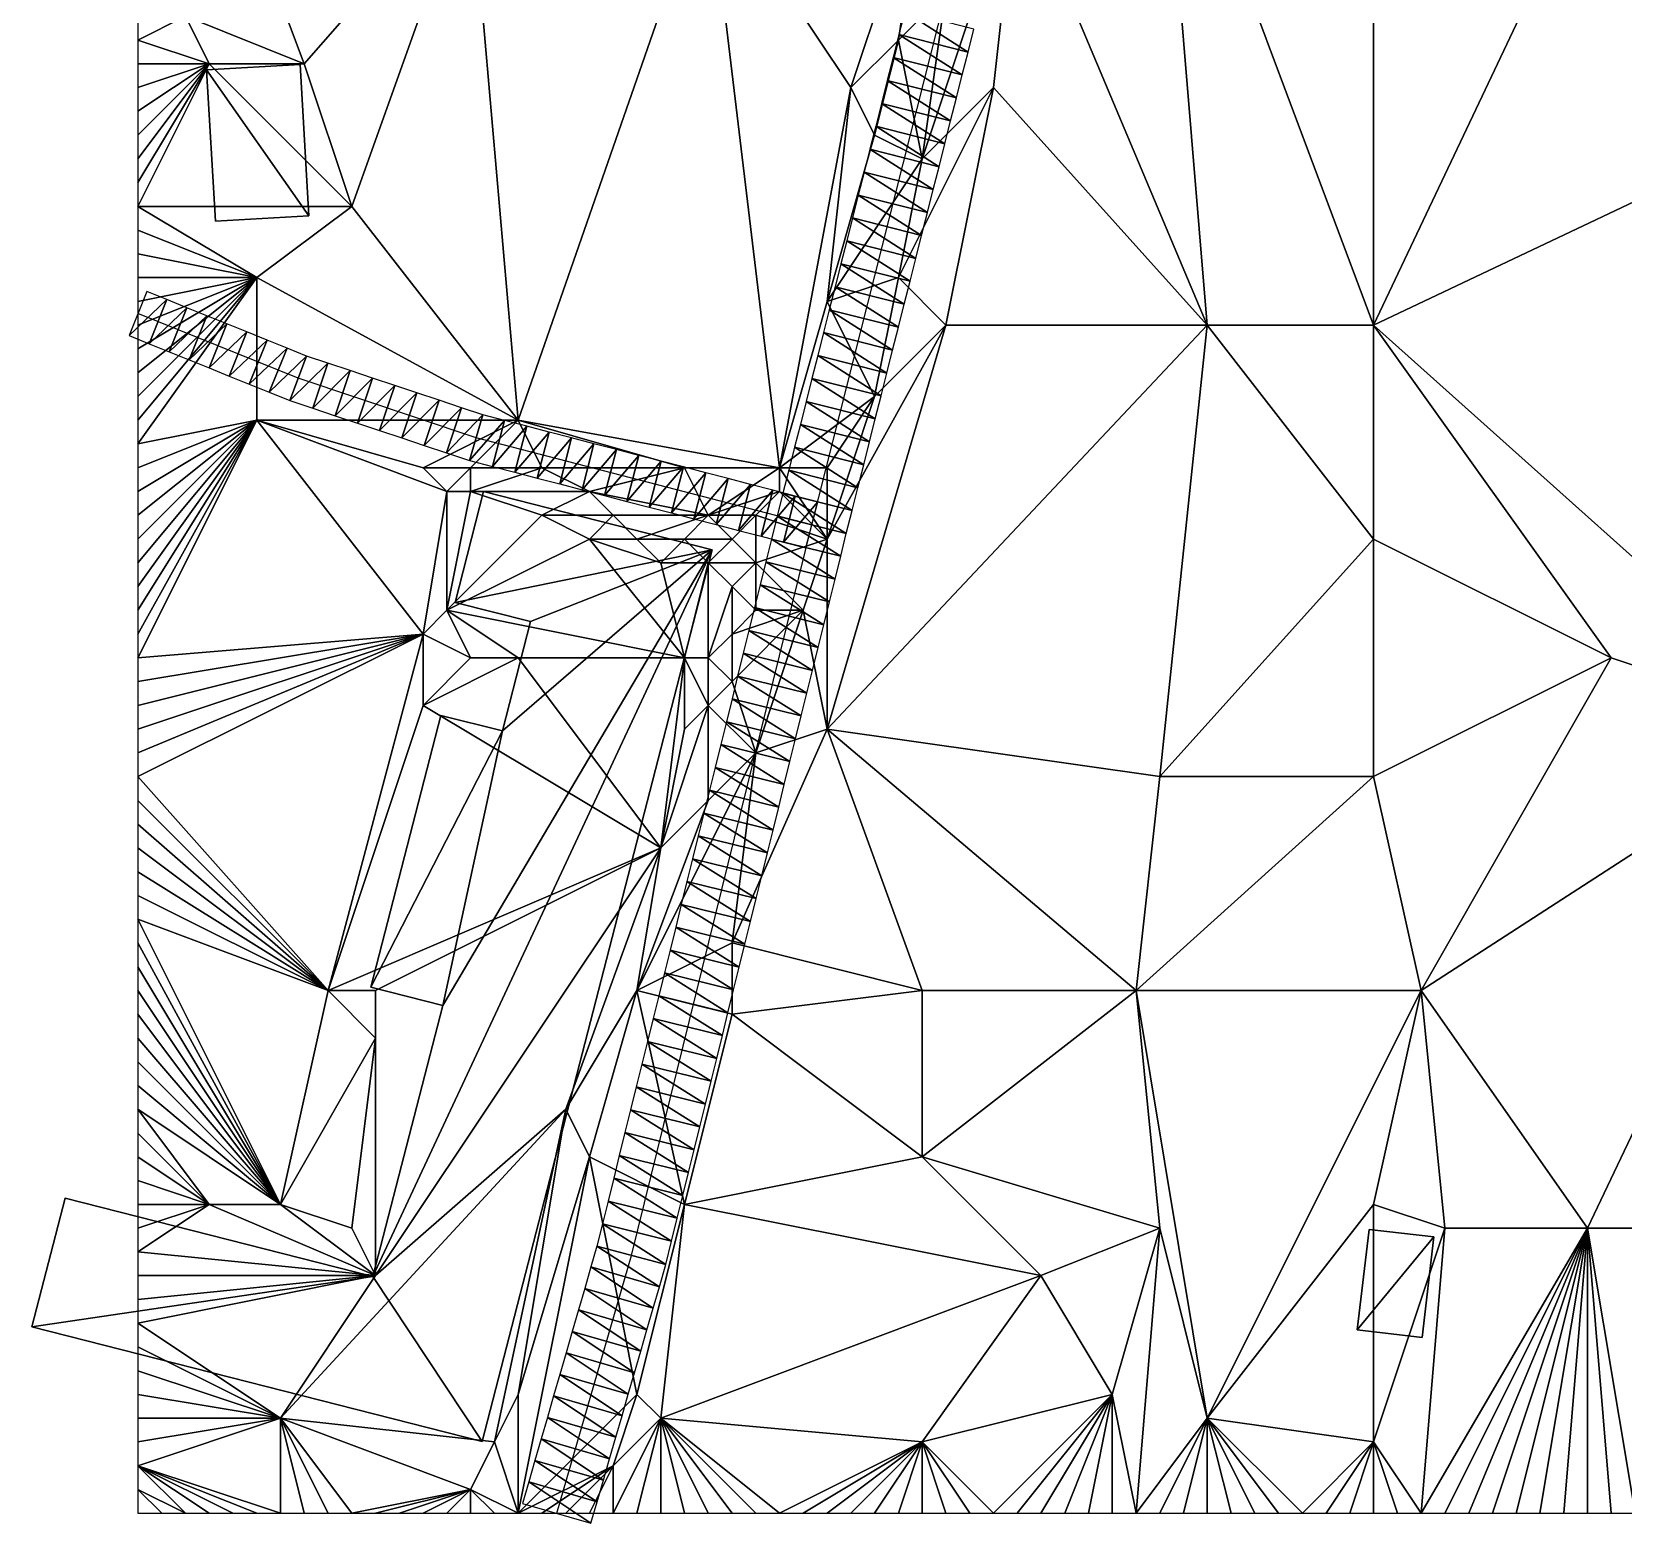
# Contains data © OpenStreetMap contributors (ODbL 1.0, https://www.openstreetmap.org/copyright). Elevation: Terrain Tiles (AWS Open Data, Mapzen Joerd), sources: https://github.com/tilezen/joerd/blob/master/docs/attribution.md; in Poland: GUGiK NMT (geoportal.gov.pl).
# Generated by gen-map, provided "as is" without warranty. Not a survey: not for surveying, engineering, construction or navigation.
# Model space of a CAD drawing. Header units: metres. Extents: x 891 to 1103, y -901 to 900.
# Drawn here: x 891.1 to 1025, y -900.8 to -775.3 of the extents above; entities that cross this region are included whole.
import ezdxf

# ---------------------------------------------------------------- set-up
doc = ezdxf.new("R2010")
doc.units = ezdxf.units.M
for name, color, linetype in [('OSM_BUILDING_FOOTPRINTS', 7, 'CONTINUOUS'), ('OSM_BUILDING_ROOFS', 1, 'CONTINUOUS'), ('OSM_BUILDING_WALLS', 8, 'CONTINUOUS'), ('OSM_ROAD_AXES', 2, 'CONTINUOUS'), ('OSM_ROAD_SURFACE', 9, 'CONTINUOUS'), ('OSM_TERRAIN', 3, 'CONTINUOUS')]:
    doc.layers.add(name, color=color, linetype=linetype)

msp = doc.modelspace()

# ---------------------------------------------------------------- linework, layer by layer
at = {"layer": 'OSM_BUILDING_FOOTPRINTS'}
for points in [[(913.643, -778.052, 8.965), (914.372, -790.792, 8.965), (906.524, -791.235, 8.965), (905.784, -778.495, 8.965), (913.643, -778.052, 8.965)], [(929.095, -814.005, 6.86), (948.339, -818.905, 6.86), (928.972, -893.973, 6.86), (891.07, -884.318, 6.86), (893.866, -873.491, 6.86), (919.776, -880.083, 6.86), (925.657, -857.268, 6.86), (919.588, -855.72, 6.86), (925.48, -832.839, 6.86), (930.675, -834.155, 6.86), (933.041, -824.954, 6.86), (926.685, -823.339, 6.86), (929.095, -814.005, 6.86)], [(1003.617, -876.103, 12.863), (1009.077, -876.734, 12.863), (1008.082, -885.216, 12.863), (1002.622, -884.574, 12.863), (1003.617, -876.103, 12.863)]]:
    msp.add_polyline3d(points, close=True, dxfattribs=at)
at = {"layer": 'OSM_BUILDING_ROOFS'}
for points in [[(914.372, -790.792, 18.965), (913.643, -778.052, 18.965), (905.784, -778.495, 18.965)], [(914.372, -790.792, 18.965), (905.784, -778.495, 18.965), (906.524, -791.235, 18.965)], [(948.339, -818.905, 16.86), (929.095, -814.005, 16.86), (926.685, -823.339, 16.86)], [(919.776, -880.083, 16.86), (928.972, -893.973, 16.86), (948.339, -818.905, 16.86)], [(948.339, -818.905, 16.86), (925.657, -857.268, 16.86), (919.776, -880.083, 16.86)], [(948.339, -818.905, 16.86), (930.675, -834.155, 16.86), (925.657, -857.268, 16.86)], [(948.339, -818.905, 16.86), (926.685, -823.339, 16.86), (933.041, -824.954, 16.86)], [(948.339, -818.905, 16.86), (933.041, -824.954, 16.86), (930.675, -834.155, 16.86)], [(930.675, -834.155, 16.86), (925.48, -832.839, 16.86), (919.588, -855.72, 16.86)], [(930.675, -834.155, 16.86), (919.588, -855.72, 16.86), (925.657, -857.268, 16.86)], [(919.776, -880.083, 16.86), (893.866, -873.491, 16.86), (891.07, -884.318, 16.86)], [(1009.077, -876.734, 22.863), (1003.617, -876.103, 22.863), (1002.622, -884.574, 22.863)], [(1009.077, -876.734, 22.863), (1002.622, -884.574, 22.863), (1008.082, -885.216, 22.863)], [(919.776, -880.083, 16.86), (891.07, -884.318, 16.86), (928.972, -893.973, 16.86)]]:
    msp.add_3dface(points, dxfattribs=at)
at = {"layer": 'OSM_BUILDING_WALLS'}
for points in [[(913.643, -778.052, 8.965), (905.784, -778.495, 8.965), (905.784, -778.495, 18.965)], [(913.643, -778.052, 8.965), (905.784, -778.495, 18.965), (913.643, -778.052, 18.965)], [(914.372, -790.792, 8.965), (913.643, -778.052, 8.965), (913.643, -778.052, 18.965)], [(914.372, -790.792, 8.965), (913.643, -778.052, 18.965), (914.372, -790.792, 18.965)], [(905.784, -778.495, 8.965), (906.524, -791.235, 8.965), (906.524, -791.235, 18.965)], [(905.784, -778.495, 8.965), (906.524, -791.235, 18.965), (905.784, -778.495, 18.965)], [(906.524, -791.235, 8.965), (914.372, -790.792, 8.965), (914.372, -790.792, 18.965)], [(906.524, -791.235, 8.965), (914.372, -790.792, 18.965), (906.524, -791.235, 18.965)], [(929.095, -814.005, 6.86), (926.685, -823.339, 6.86), (926.685, -823.339, 16.86)], [(929.095, -814.005, 6.86), (926.685, -823.339, 16.86), (929.095, -814.005, 16.86)], [(948.339, -818.905, 6.86), (929.095, -814.005, 6.86), (929.095, -814.005, 16.86)], [(948.339, -818.905, 6.86), (929.095, -814.005, 16.86), (948.339, -818.905, 16.86)], [(928.972, -893.973, 6.86), (948.339, -818.905, 6.86), (948.339, -818.905, 16.86)], [(928.972, -893.973, 6.86), (948.339, -818.905, 16.86), (928.972, -893.973, 16.86)], [(926.685, -823.339, 6.86), (933.041, -824.954, 6.86), (933.041, -824.954, 16.86)], [(926.685, -823.339, 6.86), (933.041, -824.954, 16.86), (926.685, -823.339, 16.86)], [(933.041, -824.954, 6.86), (930.675, -834.155, 6.86), (930.675, -834.155, 16.86)], [(933.041, -824.954, 6.86), (930.675, -834.155, 16.86), (933.041, -824.954, 16.86)], [(925.48, -832.839, 6.86), (919.588, -855.72, 6.86), (919.588, -855.72, 16.86)], [(925.48, -832.839, 6.86), (919.588, -855.72, 16.86), (925.48, -832.839, 16.86)], [(930.675, -834.155, 6.86), (925.48, -832.839, 6.86), (925.48, -832.839, 16.86)], [(930.675, -834.155, 6.86), (925.48, -832.839, 16.86), (930.675, -834.155, 16.86)], [(919.588, -855.72, 6.86), (925.657, -857.268, 6.86), (925.657, -857.268, 16.86)], [(919.588, -855.72, 6.86), (925.657, -857.268, 16.86), (919.588, -855.72, 16.86)], [(925.657, -857.268, 6.86), (919.776, -880.083, 6.86), (919.776, -880.083, 16.86)], [(925.657, -857.268, 6.86), (919.776, -880.083, 16.86), (925.657, -857.268, 16.86)], [(893.866, -873.491, 6.86), (891.07, -884.318, 6.86), (891.07, -884.318, 16.86)], [(893.866, -873.491, 6.86), (891.07, -884.318, 16.86), (893.866, -873.491, 16.86)], [(919.776, -880.083, 6.86), (893.866, -873.491, 6.86), (893.866, -873.491, 16.86)], [(919.776, -880.083, 6.86), (893.866, -873.491, 16.86), (919.776, -880.083, 16.86)], [(1003.617, -876.103, 12.863), (1002.622, -884.574, 12.863), (1002.622, -884.574, 22.863)], [(1003.617, -876.103, 12.863), (1002.622, -884.574, 22.863), (1003.617, -876.103, 22.863)], [(1009.077, -876.734, 12.863), (1003.617, -876.103, 12.863), (1003.617, -876.103, 22.863)], [(1009.077, -876.734, 12.863), (1003.617, -876.103, 22.863), (1009.077, -876.734, 22.863)], [(1008.082, -885.216, 12.863), (1009.077, -876.734, 12.863), (1009.077, -876.734, 22.863)], [(1008.082, -885.216, 12.863), (1009.077, -876.734, 22.863), (1008.082, -885.216, 22.863)], [(891.07, -884.318, 6.86), (928.972, -893.973, 6.86), (928.972, -893.973, 16.86)], [(891.07, -884.318, 6.86), (928.972, -893.973, 16.86), (891.07, -884.318, 16.86)], [(1002.622, -884.574, 12.863), (1008.082, -885.216, 12.863), (1008.082, -885.216, 22.863)], [(1002.622, -884.574, 12.863), (1008.082, -885.216, 22.863), (1002.622, -884.574, 22.863)]]:
    msp.add_3dface(points, dxfattribs=at)
at = {"layer": 'OSM_ROAD_AXES'}
for points in [[(935.242, -900, 9.401), (941.529, -878.292, 8.848), (956.707, -816.804, 12.466), (967.927, -772.413, 17.045), (1000.593, -643.112, 13.171), (1020.313, -586.59, 13.06), (1045.816, -505.307, 12.001), (1046.468, -502.962, 11.99), (1047.783, -500.905, 11.98), (1049.64, -499.324, 11.971), (1051.873, -498.34, 11.931), (1054.305, -498.041, 11.911), (1056.715, -498.45, 11.921), (1065.624, -500.972, 11.959)], [(956.707, -816.804, 12.466), (928.465, -809.471, 10.456), (913.488, -804.472, 10.259), (900, -799.02, 11.021)]]:
    msp.add_polyline3d(points, dxfattribs=at)
at = {"layer": 'OSM_ROAD_SURFACE'}
for points in [[(969.86, -777.008, 16.844), (964.531, -773.608, 17.075), (964.043, -775.538, 16.964)], [(969.86, -777.008, 16.844), (970.348, -775.078, 16.965), (964.531, -773.608, 17.075)], [(969.372, -778.938, 16.723), (964.043, -775.538, 16.964), (963.555, -777.468, 16.799)], [(969.372, -778.938, 16.723), (969.86, -777.008, 16.844), (964.043, -775.538, 16.964)], [(968.884, -780.868, 16.601), (963.555, -777.468, 16.799), (963.067, -779.398, 16.633)], [(968.884, -780.868, 16.601), (969.372, -778.938, 16.723), (963.555, -777.468, 16.799)], [(968.396, -782.799, 16.48), (963.067, -779.398, 16.633), (962.579, -781.328, 16.467)], [(968.396, -782.799, 16.48), (968.884, -780.868, 16.601), (963.067, -779.398, 16.633)], [(967.909, -784.729, 16.326), (962.579, -781.328, 16.467), (962.092, -783.258, 16.301)], [(967.909, -784.729, 16.326), (968.396, -782.799, 16.48), (962.579, -781.328, 16.467)], [(967.421, -786.659, 16.13), (962.092, -783.258, 16.301), (961.604, -785.188, 16.127)], [(967.421, -786.659, 16.13), (967.909, -784.729, 16.326), (962.092, -783.258, 16.301)], [(966.933, -788.589, 15.935), (961.604, -785.188, 16.127), (961.116, -787.118, 15.947)], [(966.933, -788.589, 15.935), (967.421, -786.659, 16.13), (961.604, -785.188, 16.127)], [(966.445, -790.519, 15.739), (961.116, -787.118, 15.947), (960.628, -789.048, 15.749)], [(966.445, -790.519, 15.739), (966.933, -788.589, 15.935), (961.116, -787.118, 15.947)], [(965.957, -792.449, 15.558), (960.628, -789.048, 15.749), (960.14, -790.978, 15.552)], [(965.957, -792.449, 15.558), (966.445, -790.519, 15.739), (960.628, -789.048, 15.749)], [(965.469, -794.379, 15.402), (960.14, -790.978, 15.552), (959.652, -792.908, 15.355)], [(965.469, -794.379, 15.402), (965.957, -792.449, 15.558), (960.14, -790.978, 15.552)], [(964.982, -796.309, 15.246), (959.652, -792.908, 15.355), (959.165, -794.838, 15.158)], [(964.982, -796.309, 15.246), (965.469, -794.379, 15.402), (959.652, -792.908, 15.355)], [(964.494, -798.239, 15.062), (959.165, -794.838, 15.158), (958.677, -796.768, 14.961)], [(964.494, -798.239, 15.062), (964.982, -796.309, 15.246), (959.165, -794.838, 15.158)], [(964.006, -800.169, 14.868), (958.677, -796.768, 14.961), (958.189, -798.698, 14.776)], [(964.006, -800.169, 14.868), (964.494, -798.239, 15.062), (958.677, -796.768, 14.961)], [(902.436, -797.847, 10.897), (900.75, -797.166, 11.097), (899.25, -800.874, 10.847)], [(902.436, -797.847, 10.897), (899.25, -800.874, 10.847), (900.936, -801.556, 11.009)], [(904.122, -798.529, 10.778), (902.436, -797.847, 10.897), (900.936, -801.556, 11.009)], [(904.122, -798.529, 10.778), (900.936, -801.556, 11.009), (902.622, -802.237, 10.847)], [(905.807, -799.21, 10.644), (904.122, -798.529, 10.778), (902.622, -802.237, 10.847)], [(905.807, -799.21, 10.644), (902.622, -802.237, 10.847), (904.308, -802.919, 10.673)], [(907.493, -799.892, 10.476), (905.807, -799.21, 10.644), (904.308, -802.919, 10.673)], [(963.518, -802.099, 14.674), (958.189, -798.698, 14.776), (957.701, -800.628, 14.552)], [(963.518, -802.099, 14.674), (964.006, -800.169, 14.868), (958.189, -798.698, 14.776)], [(907.493, -799.892, 10.476), (904.308, -802.919, 10.673), (905.994, -803.6, 10.528)], [(909.179, -800.573, 10.349), (907.493, -799.892, 10.476), (905.994, -803.6, 10.528)], [(909.179, -800.573, 10.349), (905.994, -803.6, 10.528), (907.68, -804.282, 10.401)], [(910.865, -801.255, 10.3), (909.179, -800.573, 10.349), (907.68, -804.282, 10.401)], [(963.03, -804.029, 14.479), (957.701, -800.628, 14.552), (957.213, -802.558, 14.328)], [(963.03, -804.029, 14.479), (963.518, -802.099, 14.674), (957.701, -800.628, 14.552)], [(910.865, -801.255, 10.3), (907.68, -804.282, 10.401), (909.366, -804.963, 10.274)], [(912.551, -801.937, 10.325), (910.865, -801.255, 10.3), (909.366, -804.963, 10.274)], [(912.551, -801.937, 10.325), (909.366, -804.963, 10.274), (911.052, -805.645, 10.242)], [(914.177, -802.595, 10.349), (912.551, -801.937, 10.325), (911.052, -805.645, 10.242)], [(914.177, -802.595, 10.349), (911.052, -805.645, 10.242), (912.798, -806.35, 10.268)], [(915.993, -803.2, 10.378), (914.177, -802.595, 10.349), (912.798, -806.35, 10.268)], [(915.993, -803.2, 10.378), (912.798, -806.35, 10.268), (914.727, -806.994, 10.298)], [(917.865, -803.825, 10.408), (915.993, -803.2, 10.378), (914.727, -806.994, 10.298)], [(962.542, -805.959, 14.277), (957.213, -802.558, 14.328), (956.725, -804.489, 14.104)], [(962.542, -805.959, 14.277), (963.03, -804.029, 14.479), (957.213, -802.558, 14.328)], [(917.865, -803.825, 10.408), (914.727, -806.994, 10.298), (916.599, -807.619, 10.328)], [(919.737, -804.45, 10.437), (917.865, -803.825, 10.408), (916.599, -807.619, 10.328)], [(919.737, -804.45, 10.437), (916.599, -807.619, 10.328), (918.471, -808.244, 10.351)], [(921.61, -805.075, 10.467), (919.737, -804.45, 10.437), (918.471, -808.244, 10.351)], [(962.055, -807.889, 14.058), (956.725, -804.489, 14.104), (956.238, -806.419, 13.881)], [(962.055, -807.889, 14.058), (962.542, -805.959, 14.277), (956.725, -804.489, 14.104)], [(921.61, -805.075, 10.467), (918.471, -808.244, 10.351), (920.343, -808.869, 10.364)], [(923.482, -805.7, 10.496), (921.61, -805.075, 10.467), (920.343, -808.869, 10.364)], [(923.482, -805.7, 10.496), (920.343, -808.869, 10.364), (922.215, -809.494, 10.377)], [(925.354, -806.324, 10.526), (923.482, -805.7, 10.496), (922.215, -809.494, 10.377)], [(925.354, -806.324, 10.526), (922.215, -809.494, 10.377), (924.088, -810.119, 10.39)], [(927.226, -806.949, 10.555), (925.354, -806.324, 10.526), (924.088, -810.119, 10.39)], [(927.226, -806.949, 10.555), (924.088, -810.119, 10.39), (925.96, -810.743, 10.403)], [(929.034, -807.554, 10.584), (927.226, -806.949, 10.555), (925.96, -810.743, 10.403)], [(929.034, -807.554, 10.584), (925.96, -810.743, 10.403), (927.896, -811.389, 10.391)], [(930.851, -808.024, 10.614), (929.034, -807.554, 10.584), (927.896, -811.389, 10.391)], [(961.567, -809.819, 13.84), (956.238, -806.419, 13.881), (955.75, -808.349, 13.657)], [(961.567, -809.819, 13.84), (962.055, -807.889, 14.058), (956.238, -806.419, 13.881)], [(930.851, -808.024, 10.614), (927.896, -811.389, 10.391), (929.845, -811.896, 10.488)], [(932.733, -808.513, 10.693), (930.851, -808.024, 10.614), (929.845, -811.896, 10.488)], [(932.733, -808.513, 10.693), (929.845, -811.896, 10.488), (931.728, -812.385, 10.464)], [(934.616, -809.002, 10.832), (932.733, -808.513, 10.693), (931.728, -812.385, 10.464)], [(961.079, -811.749, 13.621), (955.75, -808.349, 13.657), (955.262, -810.279, 13.433)], [(961.079, -811.749, 13.621), (961.567, -809.819, 13.84), (955.75, -808.349, 13.657)], [(934.616, -809.002, 10.832), (931.728, -812.385, 10.464), (933.611, -812.874, 10.584)], [(936.499, -809.491, 10.972), (934.616, -809.002, 10.832), (933.611, -812.874, 10.584)], [(936.499, -809.491, 10.972), (933.611, -812.874, 10.584), (935.494, -813.362, 10.797)], [(938.382, -809.98, 11.112), (936.499, -809.491, 10.972), (935.494, -813.362, 10.797)], [(938.382, -809.98, 11.112), (935.494, -813.362, 10.797), (937.376, -813.851, 11.011)], [(940.264, -810.468, 11.252), (938.382, -809.98, 11.112), (937.376, -813.851, 11.011)], [(940.264, -810.468, 11.252), (937.376, -813.851, 11.011), (939.259, -814.34, 11.159)], [(942.147, -810.957, 11.391), (940.264, -810.468, 11.252), (939.259, -814.34, 11.159)], [(942.147, -810.957, 11.391), (939.259, -814.34, 11.159), (941.142, -814.829, 11.283)], [(944.03, -811.446, 11.531), (942.147, -810.957, 11.391), (941.142, -814.829, 11.283)], [(944.03, -811.446, 11.531), (941.142, -814.829, 11.283), (943.025, -815.318, 11.407)], [(945.913, -811.935, 11.687), (944.03, -811.446, 11.531), (943.025, -815.318, 11.407)], [(960.591, -813.679, 13.392), (955.262, -810.279, 13.433), (954.774, -812.209, 13.16)], [(960.591, -813.679, 13.392), (961.079, -811.749, 13.621), (955.262, -810.279, 13.433)], [(945.913, -811.935, 11.687), (943.025, -815.318, 11.407), (944.908, -815.807, 11.531)], [(947.796, -812.424, 12.02), (945.913, -811.935, 11.687), (944.908, -815.807, 11.531)], [(947.796, -812.424, 12.02), (944.908, -815.807, 11.531), (946.79, -816.295, 11.567)], [(949.678, -812.913, 12.38), (947.796, -812.424, 12.02), (946.79, -816.295, 11.567)], [(949.678, -812.913, 12.38), (946.79, -816.295, 11.567), (948.673, -816.784, 11.893)], [(951.561, -813.401, 12.739), (949.678, -812.913, 12.38), (948.673, -816.784, 11.893)], [(960.103, -815.609, 13.139), (954.774, -812.209, 13.16), (954.286, -814.139, 12.453)], [(960.103, -815.609, 13.139), (960.591, -813.679, 13.392), (954.774, -812.209, 13.16)], [(951.561, -813.401, 12.739), (948.673, -816.784, 11.893), (950.556, -817.273, 11.941)], [(953.444, -813.89, 12.47), (951.561, -813.401, 12.739), (950.556, -817.273, 11.941)], [(953.444, -813.89, 12.47), (950.556, -817.273, 11.941), (952.439, -817.762, 12.322)], [(955.327, -814.379, 12.835), (953.444, -813.89, 12.47), (952.439, -817.762, 12.322)], [(959.617, -817.531, 12.888), (954.286, -814.139, 12.453), (953.796, -816.077, 12.405)], [(959.617, -817.531, 12.888), (960.103, -815.609, 13.139), (954.286, -814.139, 12.453)], [(955.327, -814.379, 12.835), (952.439, -817.762, 12.322), (954.321, -818.251, 12.4)], [(957.209, -814.868, 12.865), (955.327, -814.379, 12.835), (954.321, -818.251, 12.4)], [(957.209, -814.868, 12.865), (954.321, -818.251, 12.4), (956.204, -818.74, 12.459)], [(959.145, -819.444, 12.64), (953.796, -816.077, 12.405), (953.32, -818.006, 12.358)], [(959.145, -819.444, 12.64), (959.617, -817.531, 12.888), (953.796, -816.077, 12.405)], [(958.671, -821.366, 12.391), (953.32, -818.006, 12.358), (952.846, -819.928, 12.262)], [(958.671, -821.366, 12.391), (959.145, -819.444, 12.64), (953.32, -818.006, 12.358)], [(958.197, -823.287, 12.142), (952.846, -819.928, 12.262), (952.371, -821.849, 12.055)], [(958.197, -823.287, 12.142), (958.671, -821.366, 12.391), (952.846, -819.928, 12.262)], [(957.722, -825.209, 11.883), (952.371, -821.849, 12.055), (951.897, -823.771, 11.842)], [(957.722, -825.209, 11.883), (958.197, -823.287, 12.142), (952.371, -821.849, 12.055)], [(957.248, -827.13, 11.619), (951.897, -823.771, 11.842), (951.423, -825.692, 11.36)], [(957.248, -827.13, 11.619), (957.722, -825.209, 11.883), (951.897, -823.771, 11.842)], [(956.774, -829.052, 11.368), (951.423, -825.692, 11.36), (950.948, -827.614, 11.227)], [(956.774, -829.052, 11.368), (957.248, -827.13, 11.619), (951.423, -825.692, 11.36)], [(956.299, -830.973, 11.153), (950.948, -827.614, 11.227), (950.474, -829.535, 11.094)], [(956.299, -830.973, 11.153), (956.774, -829.052, 11.368), (950.948, -827.614, 11.227)], [(955.825, -832.895, 10.938), (950.474, -829.535, 11.094), (950, -831.457, 10.76)], [(955.825, -832.895, 10.938), (956.299, -830.973, 11.153), (950.474, -829.535, 11.094)], [(955.351, -834.816, 10.723), (950, -831.457, 10.76), (949.526, -833.378, 10.309)], [(955.351, -834.816, 10.723), (955.825, -832.895, 10.938), (950, -831.457, 10.76)], [(954.876, -836.738, 10.489), (949.526, -833.378, 10.309), (949.051, -835.3, 10.154)], [(954.876, -836.738, 10.489), (955.351, -834.816, 10.723), (949.526, -833.378, 10.309)], [(954.402, -838.659, 10.253), (949.051, -835.3, 10.154), (948.577, -837.221, 10.019)], [(954.402, -838.659, 10.253), (954.876, -836.738, 10.489), (949.051, -835.3, 10.154)], [(953.928, -840.581, 10.018), (948.577, -837.221, 10.019), (948.103, -839.143, 9.884)], [(953.928, -840.581, 10.018), (954.402, -838.659, 10.253), (948.577, -837.221, 10.019)], [(953.454, -842.502, 9.782), (948.103, -839.143, 9.884), (947.628, -841.064, 9.725)], [(953.454, -842.502, 9.782), (953.928, -840.581, 10.018), (948.103, -839.143, 9.884)], [(952.979, -844.424, 9.547), (947.628, -841.064, 9.725), (947.154, -842.986, 9.54)], [(952.979, -844.424, 9.547), (953.454, -842.502, 9.782), (947.628, -841.064, 9.725)], [(952.505, -846.345, 9.312), (947.154, -842.986, 9.54), (946.68, -844.907, 9.354)], [(952.505, -846.345, 9.312), (952.979, -844.424, 9.547), (947.154, -842.986, 9.54)], [(952.031, -848.267, 9.086), (946.68, -844.907, 9.354), (946.205, -846.829, 9.169)], [(952.031, -848.267, 9.086), (952.505, -846.345, 9.312), (946.68, -844.907, 9.354)], [(951.556, -850.188, 8.861), (946.205, -846.829, 9.169), (945.731, -848.75, 8.981)], [(951.556, -850.188, 8.861), (952.031, -848.267, 9.086), (946.205, -846.829, 9.169)], [(951.082, -852.11, 8.635), (945.731, -848.75, 8.981), (945.257, -850.672, 8.786)], [(951.082, -852.11, 8.635), (951.556, -850.188, 8.861), (945.731, -848.75, 8.981)], [(950.608, -854.031, 8.513), (945.257, -850.672, 8.786), (944.783, -852.593, 8.59)], [(950.608, -854.031, 8.513), (951.082, -852.11, 8.635), (945.257, -850.672, 8.786)], [(950.133, -855.953, 8.399), (944.783, -852.593, 8.59), (944.308, -854.515, 8.395)], [(950.133, -855.953, 8.399), (950.608, -854.031, 8.513), (944.783, -852.593, 8.59)], [(949.659, -857.874, 8.333), (944.308, -854.515, 8.395), (943.834, -856.436, 8.319)], [(949.659, -857.874, 8.333), (950.133, -855.953, 8.399), (944.308, -854.515, 8.395)], [(949.185, -859.796, 8.38), (943.834, -856.436, 8.319), (943.36, -858.358, 8.367)], [(949.185, -859.796, 8.38), (949.659, -857.874, 8.333), (943.834, -856.436, 8.319)], [(948.711, -861.717, 8.43), (943.36, -858.358, 8.367), (942.885, -860.279, 8.416)], [(948.711, -861.717, 8.43), (949.185, -859.796, 8.38), (943.36, -858.358, 8.367)], [(948.236, -863.639, 8.48), (942.885, -860.279, 8.416), (942.411, -862.201, 8.455)], [(948.236, -863.639, 8.48), (948.711, -861.717, 8.43), (942.885, -860.279, 8.416)], [(947.762, -865.56, 8.529), (942.411, -862.201, 8.455), (941.937, -864.122, 8.494)], [(947.762, -865.56, 8.529), (948.236, -863.639, 8.48), (942.411, -862.201, 8.455)], [(947.288, -867.482, 8.579), (941.937, -864.122, 8.494), (941.462, -866.044, 8.533)], [(947.288, -867.482, 8.579), (947.762, -865.56, 8.529), (941.937, -864.122, 8.494)], [(946.813, -869.403, 8.629), (941.462, -866.044, 8.533), (940.988, -867.965, 8.572)], [(946.813, -869.403, 8.629), (947.288, -867.482, 8.579), (941.462, -866.044, 8.533)], [(946.339, -871.325, 8.679), (940.988, -867.965, 8.572), (940.514, -869.887, 8.61)], [(946.339, -871.325, 8.679), (946.813, -869.403, 8.629), (940.988, -867.965, 8.572)], [(945.865, -873.246, 8.728), (940.514, -869.887, 8.61), (940.04, -871.808, 8.66)], [(945.865, -873.246, 8.728), (946.339, -871.325, 8.679), (940.514, -869.887, 8.61)], [(945.39, -875.168, 8.788), (940.04, -871.808, 8.66), (939.565, -873.73, 8.73)], [(945.39, -875.168, 8.788), (945.865, -873.246, 8.728), (940.04, -871.808, 8.66)], [(944.916, -877.089, 8.857), (939.565, -873.73, 8.73), (939.091, -875.651, 8.798)], [(944.916, -877.089, 8.857), (945.39, -875.168, 8.788), (939.565, -873.73, 8.73)], [(944.427, -879.067, 8.929), (939.091, -875.651, 8.798), (938.631, -877.516, 8.849)], [(944.427, -879.067, 8.929), (944.916, -877.089, 8.857), (939.091, -875.651, 8.798)], [(943.887, -880.935, 8.996), (938.631, -877.516, 8.849), (938.124, -879.266, 8.895)], [(943.887, -880.935, 8.996), (944.427, -879.067, 8.929), (938.631, -877.516, 8.849)], [(943.363, -882.744, 9.061), (938.124, -879.266, 8.895), (937.6, -881.075, 8.943)], [(943.363, -882.744, 9.061), (943.887, -880.935, 8.996), (938.124, -879.266, 8.895)], [(942.839, -884.553, 9.126), (937.6, -881.075, 8.943), (937.076, -882.884, 8.99)], [(942.839, -884.553, 9.126), (943.363, -882.744, 9.061), (937.6, -881.075, 8.943)], [(942.315, -886.362, 9.191), (937.076, -882.884, 8.99), (936.552, -884.693, 9.038)], [(942.315, -886.362, 9.191), (942.839, -884.553, 9.126), (937.076, -882.884, 8.99)], [(941.791, -888.171, 9.257), (936.552, -884.693, 9.038), (936.028, -886.502, 9.086)], [(941.791, -888.171, 9.257), (942.315, -886.362, 9.191), (936.552, -884.693, 9.038)], [(941.267, -889.98, 9.307), (936.028, -886.502, 9.086), (935.504, -888.311, 9.133)], [(941.267, -889.98, 9.307), (941.791, -888.171, 9.257), (936.028, -886.502, 9.086)], [(940.743, -891.789, 9.352), (935.504, -888.311, 9.133), (934.98, -890.12, 9.181)], [(940.743, -891.789, 9.352), (941.267, -889.98, 9.307), (935.504, -888.311, 9.133)], [(940.22, -893.598, 9.391), (934.98, -890.12, 9.181), (934.456, -891.929, 9.228)], [(940.22, -893.598, 9.391), (940.743, -891.789, 9.352), (934.98, -890.12, 9.181)], [(939.696, -895.407, 9.43), (934.456, -891.929, 9.228), (933.932, -893.738, 9.276)], [(939.696, -895.407, 9.43), (940.22, -893.598, 9.391), (934.456, -891.929, 9.228)], [(939.172, -897.216, 9.448), (933.932, -893.738, 9.276), (933.409, -895.547, 9.324)], [(939.172, -897.216, 9.448), (939.696, -895.407, 9.43), (933.932, -893.738, 9.276)], [(938.648, -899.026, 9.479), (933.409, -895.547, 9.324), (932.885, -897.356, 9.371)], [(938.648, -899.026, 9.479), (939.172, -897.216, 9.448), (933.409, -895.547, 9.324)], [(938.124, -900.835, 9.423), (932.885, -897.356, 9.371), (932.361, -899.165, 9.419)], [(938.124, -900.835, 9.423), (938.648, -899.026, 9.479), (932.885, -897.356, 9.371)]]:
    msp.add_3dface(points, dxfattribs=at)
at = {"layer": 'OSM_TERRAIN'}
for points in [[(990, -800, 17.854), (986, -752, 17.946), (974, -762, 17.804)], [(990, -800, 17.854), (1004, -800, 17.912), (986, -752, 17.946)], [(1004, -800, 17.912), (1004, -762, 17.993), (986, -752, 17.946)], [(904, -774, 11.557), (914, -778, 11.067), (908, -762, 11.939)], [(914, -778, 11.067), (928, -762, 12.819), (908, -762, 11.939)], [(918, -790, 10.837), (928, -762, 12.819), (914, -778, 11.067)], [(932, -808, 10.588), (928, -762, 12.819), (918, -790, 10.837)], [(928, -762, 12.819), (932, -808, 10.588), (948, -762, 14.836)], [(932, -808, 10.588), (954, -812, 13.15), (948, -762, 14.836)], [(954, -812, 13.15), (960, -780, 15.752), (948, -762, 14.836)], [(948, -762, 14.836), (960, -780, 15.752), (966, -762, 17.672)], [(960, -780, 15.752), (964, -776, 16.895), (966, -762, 17.672)], [(964, -776, 16.895), (968, -772, 17.078), (966, -762, 17.672)], [(966, -786, 15.924), (972, -780, 17.162), (974, -762, 17.804)], [(966, -786, 15.924), (974, -762, 17.804), (968, -772, 17.078)], [(972, -780, 17.162), (990, -800, 17.854), (974, -762, 17.804)], [(1004, -800, 17.912), (1042, -782, 16.886), (1022, -762, 17.157)], [(1004, -762, 17.993), (1004, -800, 17.912), (1022, -762, 17.157)], [(1042, -782, 16.886), (1038, -762, 17.602), (1022, -762, 17.157)], [(964, -776, 16.895), (966, -786, 15.924), (968, -772, 17.078)], [(906, -778, 11.082), (904, -774, 11.557), (900, -776, 11.856)], [(900, -776, 11.856), (904, -774, 11.557), (900, -774, 11.896)], [(906, -778, 11.082), (914, -778, 11.067), (904, -774, 11.557)], [(900, -778, 11.689), (906, -778, 11.082), (900, -776, 11.856)], [(960, -780, 15.752), (962, -784, 16.213), (964, -776, 16.895)], [(962, -784, 16.213), (966, -786, 15.924), (964, -776, 16.895)], [(900, -790, 11.35), (906, -778, 11.082), (900, -788, 11.394)], [(900, -790, 11.35), (918, -790, 10.837), (906, -778, 11.082)], [(900, -788, 11.394), (906, -778, 11.082), (900, -786, 11.438)], [(900, -786, 11.438), (906, -778, 11.082), (900, -784, 11.482)], [(900, -784, 11.482), (906, -778, 11.082), (900, -782, 11.525)], [(900, -782, 11.525), (906, -778, 11.082), (900, -780, 11.57)], [(900, -780, 11.57), (906, -778, 11.082), (900, -778, 11.689)], [(906, -778, 11.082), (918, -790, 10.837), (914, -778, 11.067)], [(954, -812, 13.15), (958, -798, 14.792), (960, -780, 15.752)], [(960, -780, 15.752), (958, -798, 14.792), (962, -784, 16.213)], [(968, -800, 15.779), (972, -780, 17.162), (964, -796, 14.984)], [(964, -796, 14.984), (972, -780, 17.162), (966, -786, 15.924)], [(968, -800, 15.779), (990, -800, 17.854), (972, -780, 17.162)], [(1042, -834, 14.249), (1042, -782, 16.886), (1004, -800, 17.912)], [(958, -798, 14.792), (966, -786, 15.924), (962, -784, 16.213)], [(958, -798, 14.792), (964, -796, 14.984), (966, -786, 15.924)], [(910, -796, 10.307), (918, -790, 10.837), (900, -790, 11.35)], [(900, -792, 11.305), (910, -796, 10.307), (900, -790, 11.35)], [(910, -796, 10.307), (932, -808, 10.588), (918, -790, 10.837)], [(900, -794, 11.274), (910, -796, 10.307), (900, -792, 11.305)], [(900, -796, 11.252), (910, -796, 10.307), (900, -794, 11.274)], [(900, -810, 10.804), (910, -808, 10.137), (910, -796, 10.307)], [(900, -810, 10.804), (910, -796, 10.307), (900, -808, 10.866)], [(900, -808, 10.866), (910, -796, 10.307), (900, -806, 10.928)], [(900, -806, 10.928), (910, -796, 10.307), (900, -804, 10.985)], [(900, -804, 10.985), (910, -796, 10.307), (900, -802, 11.029)], [(900, -802, 11.029), (910, -796, 10.307), (900, -800, 11.021)], [(900, -800, 11.021), (910, -796, 10.307), (900, -798, 11.021)], [(900, -798, 11.021), (910, -796, 10.307), (900, -796, 11.252)], [(910, -808, 10.137), (932, -808, 10.588), (910, -796, 10.307)], [(958, -798, 14.792), (962, -806, 14.104), (964, -796, 14.984)], [(962, -806, 14.104), (968, -800, 15.779), (964, -796, 14.984)], [(954, -812, 13.15), (962, -806, 14.104), (958, -798, 14.792)], [(958, -834, 11.105), (968, -800, 15.779), (958, -818, 12.53)], [(958, -818, 12.53), (968, -800, 15.779), (962, -806, 14.104)], [(958, -834, 11.105), (990, -800, 17.854), (968, -800, 15.779)], [(986, -838, 13.769), (990, -800, 17.854), (958, -834, 11.105)], [(986, -838, 13.769), (1004, -818, 16.801), (990, -800, 17.854)], [(990, -800, 17.854), (1004, -818, 16.801), (1004, -800, 17.912)], [(1004, -818, 16.801), (1024, -828, 15.45), (1004, -800, 17.912)], [(1024, -828, 15.45), (1042, -834, 14.249), (1004, -800, 17.912)], [(958, -812, 13.029), (962, -806, 14.104), (954, -812, 13.15)], [(958, -818, 12.53), (962, -806, 14.104), (958, -812, 13.029)], [(900, -828, 10.578), (910, -808, 10.137), (900, -826, 10.578)], [(900, -828, 10.578), (924, -826, 9.651), (910, -808, 10.137)], [(900, -826, 10.578), (910, -808, 10.137), (900, -824, 10.578)], [(910, -808, 10.137), (900, -822, 10.578), (900, -824, 10.578)], [(900, -822, 10.578), (910, -808, 10.137), (900, -820, 10.578)], [(900, -820, 10.578), (910, -808, 10.137), (900, -818, 10.595)], [(900, -818, 10.595), (910, -808, 10.137), (900, -816, 10.639)], [(900, -816, 10.639), (910, -808, 10.137), (900, -814, 10.683)], [(900, -814, 10.683), (910, -808, 10.137), (900, -812, 10.744)], [(900, -812, 10.744), (910, -808, 10.137), (900, -810, 10.804)], [(924, -826, 9.651), (926, -814, 9.847), (910, -808, 10.137)], [(926, -814, 9.847), (924, -812, 10.262), (910, -808, 10.137)], [(910, -808, 10.137), (924, -812, 10.262), (932, -808, 10.588)], [(924, -812, 10.262), (928, -812, 10.306), (932, -808, 10.588)], [(928, -812, 10.306), (934, -812, 10.736), (932, -808, 10.588)], [(934, -812, 10.736), (946, -812, 11.627), (932, -808, 10.588)], [(946, -812, 11.627), (954, -812, 13.15), (932, -808, 10.588)], [(926, -814, 9.847), (928, -812, 10.306), (924, -812, 10.262)], [(926, -814, 9.847), (928, -814, 9.48), (928, -812, 10.306)], [(928, -814, 9.48), (938, -814, 11.033), (934, -812, 10.736)], [(928, -814, 9.48), (934, -812, 10.736), (928, -812, 10.306)], [(934, -812, 10.736), (938, -814, 11.033), (946, -812, 11.627)], [(938, -814, 11.033), (948, -816, 12.017), (946, -812, 11.627)], [(948, -816, 12.017), (954, -812, 13.15), (946, -812, 11.627)], [(948, -816, 12.017), (954, -814, 12.327), (954, -812, 13.15)], [(954, -814, 12.327), (958, -818, 12.53), (954, -812, 13.15)], [(954, -812, 13.15), (958, -818, 12.53), (958, -812, 13.029)], [(926, -814, 9.847), (924, -826, 9.651), (926, -824, 9.147)], [(926, -824, 9.147), (928, -814, 9.48), (926, -814, 9.847)], [(926, -824, 9.147), (934, -816, 9.01), (928, -814, 9.48)], [(934, -816, 9.01), (938, -814, 11.033), (928, -814, 9.48)], [(934, -816, 9.01), (940, -816, 10.36), (938, -814, 11.033)], [(940, -816, 10.36), (948, -816, 12.017), (938, -814, 11.033)], [(952, -816, 12.293), (954, -814, 12.327), (948, -816, 12.017)], [(952, -816, 12.293), (958, -818, 12.53), (954, -814, 12.327)], [(926, -824, 9.147), (938, -818, 8.967), (934, -816, 9.01)], [(938, -818, 8.967), (940, -816, 10.36), (934, -816, 9.01)], [(938, -818, 8.967), (942, -818, 9.087), (940, -816, 10.36)], [(942, -818, 9.087), (948, -816, 12.017), (940, -816, 10.36)], [(942, -818, 9.087), (946, -818, 10.167), (948, -816, 12.017)], [(946, -818, 10.167), (950, -818, 11.68), (948, -816, 12.017)], [(950, -818, 11.68), (952, -816, 12.293), (948, -816, 12.017)], [(950, -818, 11.68), (952, -820, 12.197), (952, -816, 12.293)], [(952, -820, 12.197), (958, -818, 12.53), (952, -816, 12.293)], [(946, -828, 8.969), (938, -818, 8.967), (926, -824, 9.147)], [(946, -828, 8.969), (944, -820, 8.967), (938, -818, 8.967)], [(938, -818, 8.967), (944, -820, 8.967), (942, -818, 9.087)], [(944, -820, 8.967), (946, -818, 10.167), (942, -818, 9.087)], [(944, -820, 8.967), (948, -820, 8.967), (946, -818, 10.167)], [(948, -820, 8.967), (950, -818, 11.68), (946, -818, 10.167)], [(948, -820, 8.967), (952, -820, 12.197), (950, -818, 11.68)], [(952, -820, 12.197), (956, -824, 11.601), (958, -818, 12.53)], [(956, -824, 11.601), (958, -834, 11.105), (958, -818, 12.53)], [(986, -838, 13.769), (1004, -838, 14.8), (1004, -818, 16.801)], [(1004, -818, 16.801), (1004, -838, 14.8), (1024, -828, 15.45)], [(946, -828, 8.969), (948, -820, 8.967), (944, -820, 8.967)], [(946, -828, 8.969), (948, -828, 9.966), (948, -820, 8.967)], [(948, -828, 9.966), (950, -822, 10.905), (948, -820, 8.967)], [(950, -822, 10.905), (952, -820, 12.197), (948, -820, 8.967)], [(950, -822, 10.905), (952, -824, 11.828), (952, -820, 12.197)], [(952, -824, 11.828), (956, -824, 11.601), (952, -820, 12.197)], [(948, -828, 9.966), (950, -826, 11.232), (950, -822, 10.905)], [(950, -826, 11.232), (952, -824, 11.828), (950, -822, 10.905)], [(924, -826, 9.651), (928, -828, 9.498), (926, -824, 9.147)], [(928, -828, 9.498), (932, -828, 9.008), (926, -824, 9.147)], [(932, -828, 9.008), (946, -828, 8.969), (926, -824, 9.147)], [(952, -836, 10.115), (956, -824, 11.601), (950, -830, 10.998)], [(950, -830, 10.998), (956, -824, 11.601), (950, -826, 11.232)], [(950, -826, 11.232), (956, -824, 11.601), (952, -824, 11.828)], [(958, -834, 11.105), (956, -824, 11.601), (952, -836, 10.115)], [(916, -856, 8.736), (924, -826, 9.651), (900, -838, 10.491)], [(900, -838, 10.491), (924, -826, 9.651), (900, -836, 10.534)], [(900, -836, 10.534), (924, -826, 9.651), (900, -834, 10.562)], [(900, -834, 10.562), (924, -826, 9.651), (900, -832, 10.578)], [(900, -832, 10.578), (924, -826, 9.651), (900, -830, 10.578)], [(900, -830, 10.578), (924, -826, 9.651), (900, -828, 10.578)], [(916, -856, 8.736), (924, -832, 9.181), (924, -826, 9.651)], [(924, -832, 9.181), (928, -828, 9.498), (924, -826, 9.651)], [(948, -828, 9.966), (950, -830, 10.998), (950, -826, 11.232)], [(924, -832, 9.181), (944, -844, 9.01), (932, -828, 9.008)], [(924, -832, 9.181), (932, -828, 9.008), (928, -828, 9.498)], [(932, -828, 9.008), (944, -844, 9.01), (946, -828, 8.969)], [(944, -844, 9.01), (946, -834, 9.379), (946, -828, 8.969)], [(946, -834, 9.379), (948, -832, 10.3), (946, -828, 8.969)], [(946, -828, 8.969), (948, -832, 10.3), (948, -828, 9.966)], [(948, -832, 10.3), (950, -830, 10.998), (948, -828, 9.966)], [(1004, -838, 14.8), (1008, -856, 14.052), (1024, -828, 15.45)], [(1008, -856, 14.052), (1042, -834, 14.249), (1024, -828, 15.45)], [(952, -836, 10.115), (950, -830, 10.998), (948, -832, 10.3)], [(944, -844, 9.01), (924, -832, 9.181), (916, -856, 8.736)], [(948, -840, 9.776), (948, -832, 10.3), (944, -844, 9.01)], [(944, -844, 9.01), (948, -832, 10.3), (946, -834, 9.379)], [(948, -840, 9.776), (952, -836, 10.115), (948, -832, 10.3)], [(950, -852, 8.419), (966, -856, 10.697), (958, -834, 11.105)], [(950, -852, 8.419), (958, -834, 11.105), (952, -836, 10.115)], [(966, -856, 10.697), (984, -856, 12.741), (958, -834, 11.105)], [(984, -856, 12.741), (986, -838, 13.769), (958, -834, 11.105)], [(1022, -876, 14.079), (1042, -834, 14.249), (1008, -856, 14.052)], [(1042, -876, 13.897), (1042, -834, 14.249), (1022, -876, 14.079)], [(950, -852, 8.419), (952, -836, 10.115), (942, -856, 8.264)], [(942, -856, 8.264), (952, -836, 10.115), (948, -840, 9.776)], [(900, -840, 10.384), (916, -856, 8.736), (900, -838, 10.491)], [(984, -856, 12.741), (1008, -856, 14.052), (1004, -838, 14.8)], [(984, -856, 12.741), (1004, -838, 14.8), (986, -838, 13.769)], [(900, -842, 10.278), (916, -856, 8.736), (900, -840, 10.384)], [(942, -856, 8.264), (948, -840, 9.776), (944, -844, 9.01)], [(900, -844, 10.172), (916, -856, 8.736), (900, -842, 10.278)], [(900, -846, 10.066), (916, -856, 8.736), (900, -844, 10.172)], [(920, -856, 8.947), (944, -844, 9.01), (916, -856, 8.736)], [(936, -866, 8.967), (944, -844, 9.01), (920, -880, 8.967)], [(920, -880, 8.967), (944, -844, 9.01), (920, -856, 8.947)], [(936, -866, 8.967), (942, -856, 8.264), (944, -844, 9.01)], [(900, -848, 9.96), (916, -856, 8.736), (900, -846, 10.066)], [(900, -848, 9.96), (900, -850, 9.854), (916, -856, 8.736)], [(900, -852, 9.75), (912, -874, 8.167), (900, -850, 9.854)], [(912, -874, 8.167), (916, -856, 8.736), (900, -850, 9.854)], [(900, -854, 9.66), (912, -874, 8.167), (900, -852, 9.75)], [(942, -856, 8.264), (950, -858, 8.283), (950, -852, 8.419)], [(950, -858, 8.283), (966, -856, 10.697), (950, -852, 8.419)], [(900, -856, 9.57), (912, -874, 8.167), (900, -854, 9.66)], [(900, -858, 9.516), (912, -874, 8.167), (900, -856, 9.57)], [(912, -874, 8.167), (920, -860, 8.393), (916, -856, 8.736)], [(916, -856, 8.736), (920, -860, 8.393), (920, -856, 8.947)], [(920, -860, 8.393), (920, -880, 8.967), (920, -856, 8.947)], [(936, -866, 8.967), (938, -870, 8.543), (942, -856, 8.264)], [(938, -870, 8.543), (946, -874, 8.696), (942, -856, 8.264)], [(946, -874, 8.696), (950, -858, 8.283), (942, -856, 8.264)], [(950, -858, 8.283), (966, -870, 10.76), (966, -856, 10.697)], [(986, -876, 13.895), (984, -856, 12.741), (966, -870, 10.76)], [(966, -870, 10.76), (984, -856, 12.741), (966, -856, 10.697)], [(986, -876, 13.895), (990, -892, 14.95), (984, -856, 12.741)], [(990, -892, 14.95), (1008, -856, 14.052), (984, -856, 12.741)], [(1004, -874, 14.861), (1008, -856, 14.052), (990, -892, 14.95)], [(1004, -874, 14.861), (1010, -876, 14.85), (1008, -856, 14.052)], [(1010, -876, 14.85), (1022, -876, 14.079), (1008, -856, 14.052)], [(912, -874, 8.167), (900, -858, 9.516), (900, -860, 9.472)], [(946, -874, 8.696), (966, -870, 10.76), (950, -858, 8.283)], [(900, -862, 9.428), (912, -874, 8.167), (900, -860, 9.472)], [(912, -874, 8.167), (918, -876, 8.349), (920, -860, 8.393)], [(918, -876, 8.349), (920, -880, 8.967), (920, -860, 8.393)], [(900, -864, 9.382), (912, -874, 8.167), (900, -862, 9.428)], [(900, -866, 9.337), (912, -874, 8.167), (900, -864, 9.382)], [(900, -868, 9.293), (906, -874, 8.737), (900, -866, 9.337)], [(906, -874, 8.737), (912, -874, 8.167), (900, -866, 9.337)], [(912, -892, 8.936), (930, -894, 8.811), (936, -866, 8.967)], [(912, -892, 8.936), (936, -866, 8.967), (920, -880, 8.967)], [(930, -894, 8.811), (932, -890, 8.692), (936, -866, 8.967)], [(936, -866, 8.967), (932, -890, 8.692), (938, -870, 8.543)], [(900, -870, 9.249), (906, -874, 8.737), (900, -868, 9.293)], [(900, -872, 9.154), (906, -874, 8.737), (900, -870, 9.249)], [(932, -890, 8.692), (932, -900, 9.388), (938, -870, 8.543)], [(942, -890, 9.273), (938, -870, 8.543), (932, -900, 9.388)], [(942, -890, 9.273), (946, -874, 8.696), (938, -870, 8.543)], [(946, -874, 8.696), (976, -880, 12.928), (966, -870, 10.76)], [(976, -880, 12.928), (986, -876, 13.895), (966, -870, 10.76)], [(900, -874, 9.026), (906, -874, 8.737), (900, -872, 9.154)], [(900, -878, 8.967), (920, -880, 8.967), (906, -874, 8.737)], [(900, -878, 8.967), (906, -874, 8.737), (900, -876, 8.967)], [(900, -876, 8.967), (906, -874, 8.737), (900, -874, 9.026)], [(920, -880, 8.967), (912, -874, 8.167), (906, -874, 8.737)], [(920, -880, 8.967), (918, -876, 8.349), (912, -874, 8.167)], [(942, -890, 9.273), (944, -892, 10.146), (946, -874, 8.696)], [(944, -892, 10.146), (976, -880, 12.928), (946, -874, 8.696)], [(990, -892, 14.95), (1004, -894, 14.952), (1004, -874, 14.861)], [(1004, -894, 14.952), (1010, -876, 14.85), (1004, -874, 14.861)], [(976, -880, 12.928), (982, -890, 14.489), (986, -876, 13.895)], [(982, -890, 14.489), (984, -900, 15.271), (986, -876, 13.895)], [(984, -900, 15.271), (990, -892, 14.95), (986, -876, 13.895)], [(1004, -894, 14.952), (1008, -900, 14.405), (1010, -876, 14.85)], [(1010, -900, 14.22), (1022, -876, 14.079), (1008, -900, 14.405)], [(1008, -900, 14.405), (1022, -876, 14.079), (1010, -876, 14.85)], [(1012, -900, 14.009), (1022, -876, 14.079), (1010, -900, 14.22)], [(1012, -900, 14.009), (1014, -900, 13.798), (1022, -876, 14.079)], [(1014, -900, 13.798), (1016, -900, 13.588), (1022, -876, 14.079)], [(1016, -900, 13.588), (1018, -900, 13.377), (1022, -876, 14.079)], [(1018, -900, 13.377), (1020, -900, 13.167), (1022, -876, 14.079)], [(1020, -900, 13.167), (1022, -900, 12.958), (1022, -876, 14.079)], [(1022, -900, 12.958), (1024, -900, 12.799), (1022, -876, 14.079)], [(1024, -900, 12.799), (1026, -900, 12.711), (1022, -876, 14.079)], [(1026, -900, 12.711), (1042, -876, 13.897), (1022, -876, 14.079)], [(900, -880, 8.967), (920, -880, 8.967), (900, -878, 8.967)], [(900, -882, 8.967), (920, -880, 8.967), (900, -880, 8.967)], [(900, -882, 8.967), (900, -884, 8.967), (920, -880, 8.967)], [(900, -884, 8.967), (912, -892, 8.936), (920, -880, 8.967)], [(944, -892, 10.146), (966, -894, 13.777), (976, -880, 12.928)], [(966, -894, 13.777), (982, -890, 14.489), (976, -880, 12.928)], [(900, -886, 8.967), (912, -892, 8.936), (900, -884, 8.967)], [(900, -888, 9.138), (912, -892, 8.936), (900, -886, 8.967)], [(900, -890, 9.426), (912, -892, 8.936), (900, -888, 9.138)], [(900, -892, 9.598), (912, -892, 8.936), (900, -890, 9.426)], [(930, -894, 8.811), (932, -900, 9.388), (932, -890, 8.692)], [(932, -900, 9.388), (940, -896, 9.4), (942, -890, 9.273)], [(940, -896, 9.4), (944, -892, 10.146), (942, -890, 9.273)], [(972, -900, 14.874), (982, -890, 14.489), (966, -894, 13.777)], [(972, -900, 14.874), (974, -900, 14.941), (982, -890, 14.489)], [(974, -900, 14.941), (976, -900, 15.007), (982, -890, 14.489)], [(976, -900, 15.007), (978, -900, 15.073), (982, -890, 14.489)], [(980, -900, 15.139), (982, -890, 14.489), (978, -900, 15.073)], [(980, -900, 15.139), (982, -900, 15.205), (982, -890, 14.489)], [(982, -900, 15.205), (984, -900, 15.271), (982, -890, 14.489)], [(912, -900, 9.411), (912, -892, 8.936), (900, -896, 9.908)], [(900, -896, 9.908), (912, -892, 8.936), (900, -894, 9.673)], [(900, -894, 9.673), (912, -892, 8.936), (900, -892, 9.598)], [(912, -900, 9.411), (914, -900, 9.313), (912, -892, 8.936)], [(914, -900, 9.313), (916, -900, 9.23), (912, -892, 8.936)], [(916, -900, 9.23), (918, -900, 9.156), (912, -892, 8.936)], [(918, -900, 9.156), (928, -898, 8.612), (912, -892, 8.936)], [(928, -898, 8.612), (930, -894, 8.811), (912, -892, 8.936)], [(940, -900, 9.87), (942, -900, 10.632), (944, -892, 10.146)], [(940, -900, 9.87), (944, -892, 10.146), (940, -896, 9.4)], [(942, -900, 10.632), (944, -900, 10.947), (944, -892, 10.146)], [(944, -900, 10.947), (946, -900, 11.262), (944, -892, 10.146)], [(946, -900, 11.262), (948, -900, 11.577), (944, -892, 10.146)], [(948, -900, 11.577), (950, -900, 11.893), (944, -892, 10.146)], [(950, -900, 11.893), (952, -900, 12.21), (944, -892, 10.146)], [(952, -900, 12.21), (954, -900, 12.524), (944, -892, 10.146)], [(944, -892, 10.146), (954, -900, 12.524), (966, -894, 13.777)], [(986, -900, 15.304), (990, -892, 14.95), (984, -900, 15.271)], [(988, -900, 15.282), (990, -892, 14.95), (986, -900, 15.304)], [(988, -900, 15.282), (990, -900, 15.259), (990, -892, 14.95)], [(990, -900, 15.259), (992, -900, 15.181), (990, -892, 14.95)], [(992, -900, 15.181), (994, -900, 15.102), (990, -892, 14.95)], [(994, -900, 15.102), (996, -900, 15.024), (990, -892, 14.95)], [(996, -900, 15.024), (998, -900, 14.946), (990, -892, 14.95)], [(998, -900, 14.946), (1004, -894, 14.952), (990, -892, 14.95)], [(928, -898, 8.612), (932, -900, 9.388), (930, -894, 8.811)], [(956, -900, 12.839), (966, -894, 13.777), (954, -900, 12.524)], [(956, -900, 12.839), (958, -900, 13.154), (966, -894, 13.777)], [(958, -900, 13.154), (960, -900, 13.471), (966, -894, 13.777)], [(960, -900, 13.471), (962, -900, 13.786), (966, -894, 13.777)], [(962, -900, 13.786), (964, -900, 14.101), (966, -894, 13.777)], [(964, -900, 14.101), (966, -900, 14.415), (966, -894, 13.777)], [(968, -900, 14.598), (966, -894, 13.777), (966, -900, 14.415)], [(968, -900, 14.598), (970, -900, 14.76), (966, -894, 13.777)], [(970, -900, 14.76), (972, -900, 14.874), (966, -894, 13.777)], [(998, -900, 14.946), (1000, -900, 14.867), (1004, -894, 14.952)], [(1000, -900, 14.867), (1002, -900, 14.789), (1004, -894, 14.952)], [(1002, -900, 14.789), (1004, -900, 14.71), (1004, -894, 14.952)], [(1004, -900, 14.71), (1006, -900, 14.562), (1004, -894, 14.952)], [(1006, -900, 14.562), (1008, -900, 14.405), (1004, -894, 14.952)], [(904, -900, 9.823), (906, -900, 9.696), (900, -896, 9.908)], [(904, -900, 9.823), (900, -896, 9.908), (900, -898, 10.156)], [(906, -900, 9.696), (908, -900, 9.576), (900, -896, 9.908)], [(908, -900, 9.576), (910, -900, 9.467), (900, -896, 9.908)], [(910, -900, 9.467), (912, -900, 9.411), (900, -896, 9.908)], [(934, -900, 9.401), (940, -896, 9.4), (932, -900, 9.388)], [(936, -900, 9.401), (940, -896, 9.4), (934, -900, 9.401)], [(936, -900, 9.401), (938, -900, 9.387), (940, -896, 9.4)], [(938, -900, 9.387), (940, -900, 9.87), (940, -896, 9.4)], [(900, -900, 10.093), (902, -900, 9.958), (900, -898, 10.156)], [(902, -900, 9.958), (904, -900, 9.823), (900, -898, 10.156)], [(920, -900, 9.086), (928, -898, 8.612), (918, -900, 9.156)], [(920, -900, 9.086), (922, -900, 9.019), (928, -898, 8.612)], [(922, -900, 9.019), (924, -900, 8.961), (928, -898, 8.612)], [(924, -900, 8.961), (926, -900, 8.911), (928, -898, 8.612)], [(926, -900, 8.911), (928, -900, 8.862), (928, -898, 8.612)], [(928, -900, 8.862), (930, -900, 9.096), (928, -898, 8.612)], [(930, -900, 9.096), (932, -900, 9.388), (928, -898, 8.612)]]:
    msp.add_3dface(points, dxfattribs=at)

doc.saveas('drawing.dxf')
